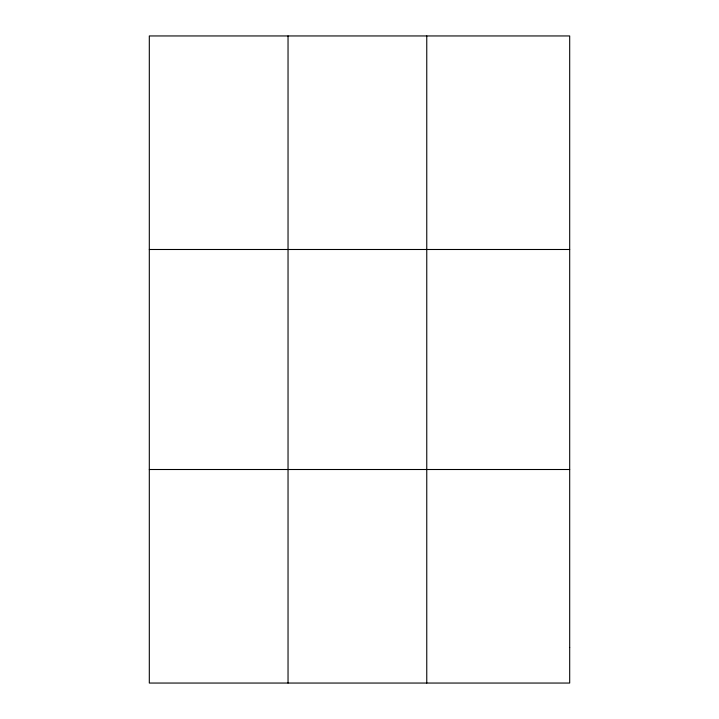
<?xml version="1.0" encoding="UTF-8"?>
<svg xmlns="http://www.w3.org/2000/svg" width="719" height="719" viewBox="0 0 719 719"><rect width="100%" height="100%" fill="white"/><g stroke="black" fill="none" stroke-linecap="round" stroke-linejoin="round"><path stroke-width="1.08" d="M288.04 683.05L288.04 35.95M426.762 683.05L426.762 35.95M149.309 249.493L569.691 249.493M149.309 469.507L569.691 469.507M569.691 647.46L569.691 683.05L149.309 683.05L149.309 35.95L569.691 35.95L569.691 647.46"/></g></svg>
